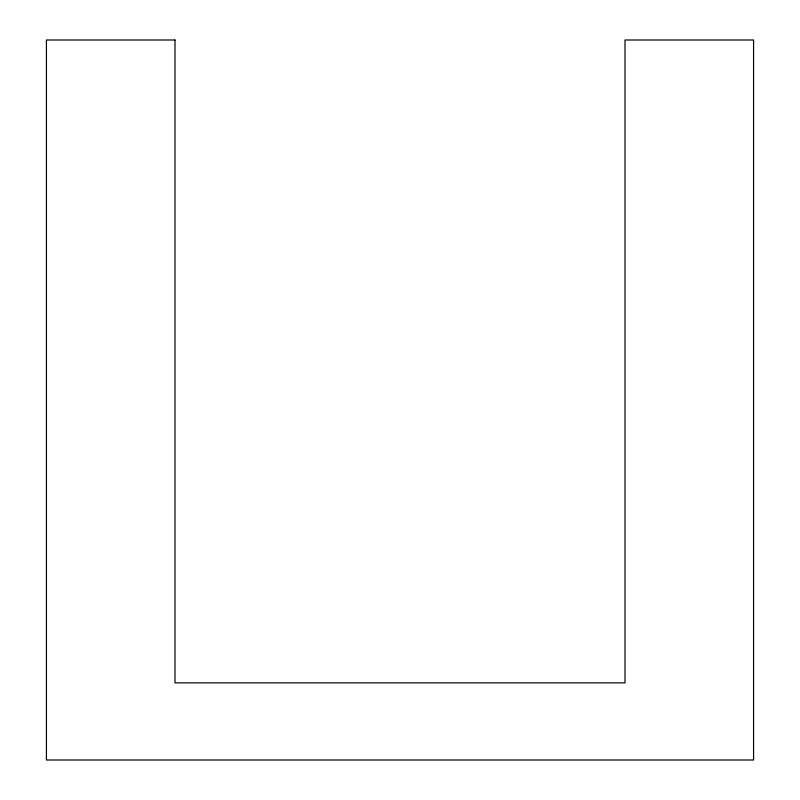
<?xml version="1.0" encoding="UTF-8"?>
<svg xmlns="http://www.w3.org/2000/svg" width="800" height="800" viewBox="0 0 800 800"><rect width="100%" height="100%" fill="white"/><g stroke="black" fill="none" stroke-linecap="round" stroke-linejoin="round"><path stroke-width="1.2" d="M175 40L46.43 40L46.43 760L753.57 760L753.57 40L625 40L625 682.86L175 682.86L175 40"/></g></svg>
